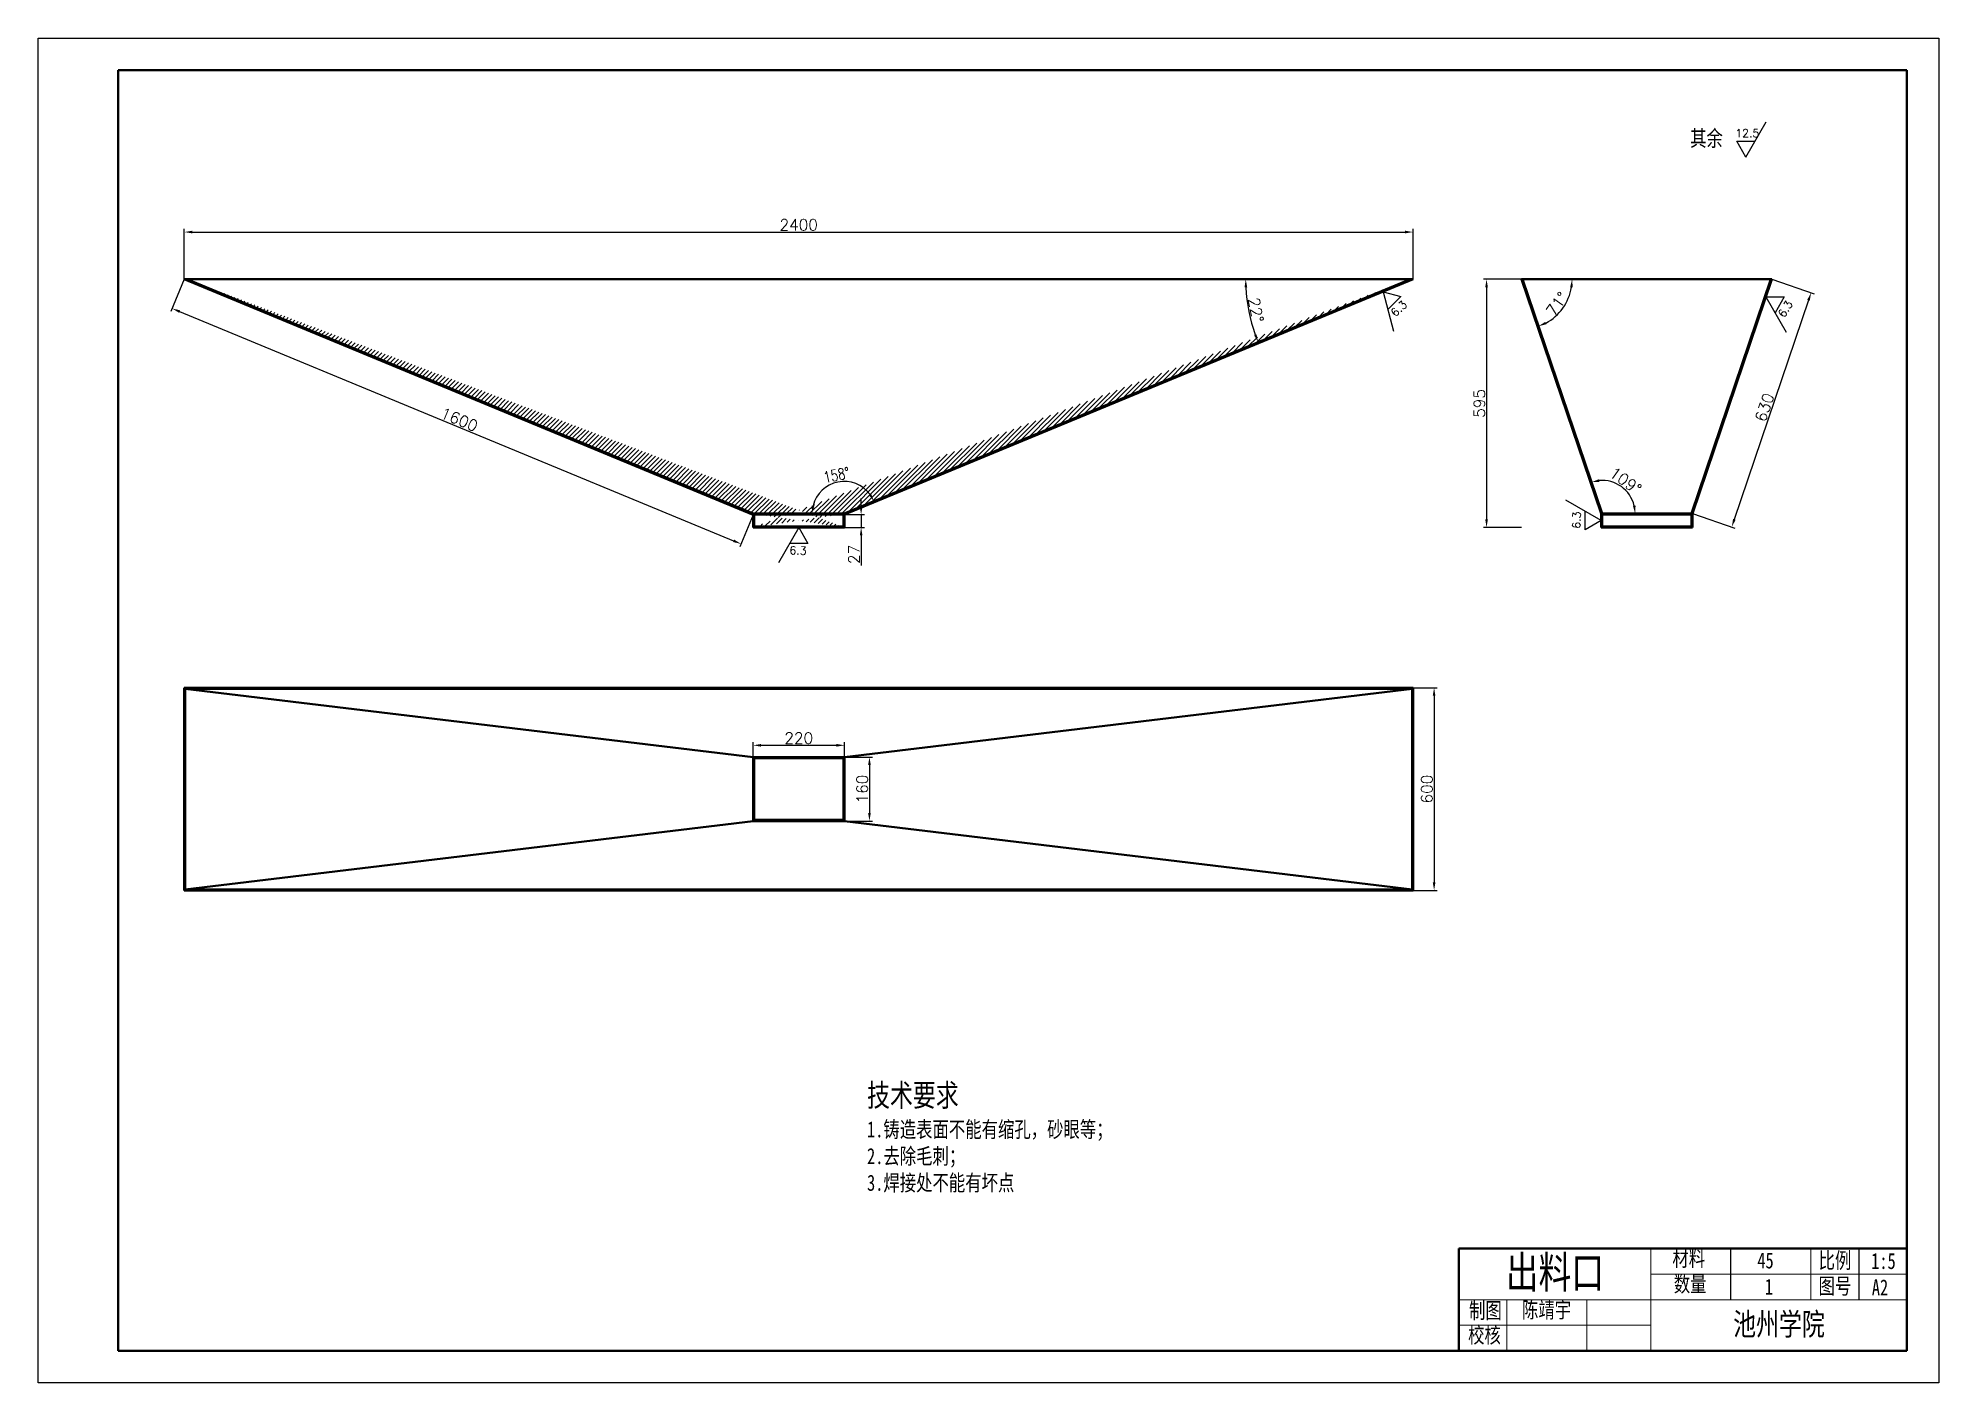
# Model space of a CAD drawing. Header units: millimetres. Extents: x 993 to 1587, y 424 to 844.
import ezdxf

# ---------------------------------------------------------------- set-up
doc = ezdxf.new("R2010")
doc.units = ezdxf.units.MM
doc.linetypes.add('CENTER2', pattern=[28.575, 19.05, -3.175, 3.175, -3.175])
for name, color, linetype in [('biaozhu', 210, 'Continuous'), ('dim', 7, 'Continuous'), ('图层2', 50, 'CENTER2')]:
    doc.layers.add(name, color=color, linetype=linetype)
for name, color, linetype, lineweight in [('cushixian', 4, 'Continuous', 50), ('文字', 7, 'Continuous', 35), ('文字层', 7, 'Continuous', 25), ('标注层', 3, 'Continuous', 25), ('粗实线', 7, 'Continuous', 50), ('细实线', 5, 'Continuous', 20)]:
    doc.layers.add(name, color=color, linetype=linetype, lineweight=lineweight)
doc.styles.get("Standard").update_dxf_attribs({"font": 'txt', "bigfont": 'gbcbig.shx'})
doc.dimstyles.new('GB-3.5', dxfattribs={"dimtxt": 3.5, "dimasz": 2.5, "dimexe": 1, "dimexo": 0, "dimgap": 0.5, "dimtad": 1, "dimdec": 0, "dimdsep": 46, "dimtxsty": 'Standard', "dimcen": 0, "dimclrt": 7, "dimadec": 0, "dimazin": 2, "dimtfac": 1, "dimtdec": 0, "dimtmove": 0, "dimatfit": 3, "dimfxl": 1, "dimarcsym": 0})

# ---------------------------------------------------------------- blocks, each defined once
blk = doc.blocks.new('*D7')
at = {"layer": 'Defpoints', "color": 0, "transparency": 16777216}
for p in [(1422.79, 641.04), (1422.79, 577.76), (1429.34, 577.76)]:
    blk.add_point(p, dxfattribs=at)
at = {"layer": '标注层', "color": 0, "lineweight": -2, "transparency": 16777216}
for p, q in [((1422.79, 641.04), (1430.34, 641.04)), ((1429.34, 638.54), (1429.34, 580.26)), ((1422.79, 577.76), (1430.34, 577.76))]:
    blk.add_line(p, q, dxfattribs=at)
at = {"layer": '标注层', "color": 0, "transparency": 16777216}
for points in [[(1428.92, 638.54), (1429.75, 638.54), (1429.34, 641.04)], [(1428.92, 580.26), (1429.75, 580.26), (1429.34, 577.76)]]:
    blk.add_solid(points, dxfattribs=at)
at = {"layer": '标注层', "color": 7, "transparency": 16777216, "insert": (1427.09, 609.4), "char_height": 3.5, "attachment_point": 5, "rotation": 90}
blk.add_mtext('600', dxfattribs=at)
blk = doc.blocks.new('*D8')
at = {"layer": 'Defpoints', "color": 0, "transparency": 16777216}
for p in [(1422.79, 783.35), (1038.79, 768.6), (1422.79, 768.6)]:
    blk.add_point(p, dxfattribs=at)
at = {"layer": '标注层', "color": 0, "lineweight": -2, "transparency": 16777216}
for p, q in [((1038.79, 768.6), (1038.79, 784.35)), ((1422.79, 768.6), (1422.79, 784.35)), ((1041.29, 783.35), (1420.29, 783.35))]:
    blk.add_line(p, q, dxfattribs=at)
at = {"layer": '标注层', "color": 0, "transparency": 16777216}
for points in [[(1041.29, 783.77), (1041.29, 782.94), (1038.79, 783.35)], [(1420.29, 783.77), (1420.29, 782.94), (1422.79, 783.35)]]:
    blk.add_solid(points, dxfattribs=at)
at = {"layer": '标注层', "color": 7, "transparency": 16777216, "insert": (1230.79, 785.6), "char_height": 3.5, "attachment_point": 5}
blk.add_mtext('2400', dxfattribs=at)
blk = doc.blocks.new('*D9')
at = {"layer": 'Defpoints', "color": 0, "transparency": 16777216}
for p in [(1038.79, 768.6), (1216.52, 695.09), (1212.75, 685.98)]:
    blk.add_point(p, dxfattribs=at)
at = {"layer": '标注层', "color": 0, "lineweight": -2, "transparency": 16777216}
for p, q in [((1038.79, 768.6), (1034.64, 758.56)), ((1037.33, 758.52), (1210.44, 686.93)), ((1216.52, 695.09), (1212.37, 685.05))]:
    blk.add_line(p, q, dxfattribs=at)
at = {"layer": '标注层', "color": 0, "transparency": 16777216}
for points in [[(1037.49, 758.91), (1037.17, 758.14), (1035.02, 759.48)], [(1210.6, 687.32), (1210.28, 686.55), (1212.75, 685.98)]]:
    blk.add_solid(points, dxfattribs=at)
at = {"layer": '标注层', "color": 7, "transparency": 16777216, "insert": (1124.74, 724.81), "char_height": 3.5, "attachment_point": 5, "rotation": 337.53194}
blk.add_mtext('1600', dxfattribs=at)
blk = doc.blocks.new('*D10')
at = {"layer": 'Defpoints', "color": 0, "transparency": 16777216}
for p in [(1245.07, 695.1), (1245.07, 691.1), (1250.3, 691.1)]:
    blk.add_point(p, dxfattribs=at)
at = {"layer": '标注层', "color": 0, "lineweight": -2, "transparency": 16777216}
for p, q in [((1245.07, 695.1), (1251.3, 695.1)), ((1250.3, 697.6), (1250.3, 700.1)), ((1250.3, 695.1), (1250.3, 691.1)), ((1245.07, 691.1), (1251.3, 691.1)), ((1250.3, 688.6), (1250.3, 679.27))]:
    blk.add_line(p, q, dxfattribs=at)
at = {"layer": '标注层', "color": 0, "transparency": 16777216}
for points in [[(1249.88, 697.6), (1250.72, 697.6), (1250.3, 695.1)], [(1249.88, 688.6), (1250.72, 688.6), (1250.3, 691.1)]]:
    blk.add_solid(points, dxfattribs=at)
at = {"layer": '标注层', "color": 7, "transparency": 16777216, "insert": (1248.05, 682.68), "char_height": 3.5, "attachment_point": 5, "rotation": 90}
blk.add_mtext('27', dxfattribs=at)
blk = doc.blocks.new('*D11')
at = {"layer": 'Defpoints', "color": 0, "transparency": 16777216}
for p in [(1038.79, 768.6), (1421.95, 768.6), (1422.79, 768.6), (1370.9, 761.88), (1245.01, 695.42)]:
    blk.add_point(p, dxfattribs=at)
at = {"layer": '标注层', "color": 0, "lineweight": -2, "transparency": 16777216}
blk.add_arc((1421.95, 768.6), 51.49, 182.7823, 199.68577, dxfattribs=at)
at = {"layer": '标注层', "color": 0, "transparency": 16777216}
for points in [[(1370.11, 766.09), (1370.94, 766.11), (1370.47, 768.6)], [(1373.86, 751.4), (1373.09, 751.1), (1374.37, 748.92)]]:
    blk.add_solid(points, dxfattribs=at)
at = {"layer": '标注层', "color": 7, "transparency": 16777216, "insert": (1373.66, 759), "char_height": 3.5, "attachment_point": 5, "rotation": 281.23403}
blk.add_mtext('22°', dxfattribs=at)
blk = doc.blocks.new('*D12')
at = {"layer": 'Defpoints', "color": 0, "transparency": 16777216}
for p in [(1456.99, 768.6), (1456.99, 768.6), (1534.51, 768.6), (1467.44, 757.19), (1481.81, 695.42)]:
    blk.add_point(p, dxfattribs=at)
at = {"layer": '标注层', "color": 0, "lineweight": -2, "transparency": 16777216}
blk.add_arc((1456.99, 768.6), 15.47, 298.00603, 350.72811, dxfattribs=at)
at = {"layer": '标注层', "color": 0, "transparency": 16777216}
for points in [[(1471.84, 766.14), (1472.67, 766.07), (1472.46, 768.6)], [(1464.42, 754.56), (1464.09, 755.32), (1461.96, 753.95)]]:
    blk.add_solid(points, dxfattribs=at)
at = {"layer": '标注层', "color": 7, "transparency": 16777216, "insert": (1467.74, 760.9), "char_height": 3.5, "attachment_point": 5, "rotation": 54.36707}
blk.add_mtext('71°', dxfattribs=at)
blk = doc.blocks.new('*D13')
at = {"layer": 'Defpoints', "color": 0, "transparency": 16777216}
for p in [(1456.99, 768.6), (1490.17, 701.55), (1481.81, 695.42), (1481.81, 695.42), (1509.73, 695.42)]:
    blk.add_point(p, dxfattribs=at)
at = {"layer": '标注层', "color": 0, "lineweight": -2, "transparency": 16777216}
blk.add_arc((1481.81, 695.42), 10.37, 13.85552, 94.8822, dxfattribs=at)
at = {"layer": '标注层', "color": 0, "transparency": 16777216}
for points in [[(1481.02, 705.34), (1480.84, 706.15), (1478.48, 705.23)], [(1492.29, 697.95), (1491.46, 697.85), (1492.18, 695.42)]]:
    blk.add_solid(points, dxfattribs=at)
at = {"layer": '标注层', "color": 7, "transparency": 16777216, "insert": (1489.16, 705.67), "char_height": 3.5, "attachment_point": 5, "rotation": 324.36886}
blk.add_mtext('109°', dxfattribs=at)
blk = doc.blocks.new('*D14')
at = {"layer": 'Defpoints', "color": 0, "transparency": 16777216}
for p in [(1534.83, 768.6), (1510.05, 695.42), (1522.35, 691.25)]:
    blk.add_point(p, dxfattribs=at)
at = {"layer": '标注层', "color": 0, "lineweight": -2, "transparency": 16777216}
for p, q in [((1534.83, 768.6), (1548.08, 764.11)), ((1546.33, 762.06), (1523.15, 693.62)), ((1510.05, 695.42), (1523.3, 690.93))]:
    blk.add_line(p, q, dxfattribs=at)
at = {"layer": '标注层', "color": 0, "transparency": 16777216}
for points in [[(1545.94, 762.19), (1546.73, 761.93), (1547.14, 764.43)], [(1522.76, 693.75), (1523.55, 693.49), (1522.35, 691.25)]]:
    blk.add_solid(points, dxfattribs=at)
at = {"layer": '标注层', "color": 7, "transparency": 16777216, "insert": (1532.61, 728.56), "char_height": 3.5, "attachment_point": 5, "rotation": 71.2878}
blk.add_mtext('630', dxfattribs=at)
blk = doc.blocks.new('*D15')
at = {"layer": 'Defpoints', "color": 0, "transparency": 16777216}
for p in [(1456.67, 768.6), (1445.73, 691.09), (1456.67, 691.09)]:
    blk.add_point(p, dxfattribs=at)
at = {"layer": '标注层', "color": 0, "lineweight": -2, "transparency": 16777216}
for p, q in [((1456.67, 768.6), (1444.73, 768.6)), ((1445.73, 766.1), (1445.73, 693.59)), ((1456.67, 691.09), (1444.73, 691.09))]:
    blk.add_line(p, q, dxfattribs=at)
at = {"layer": '标注层', "color": 0, "transparency": 16777216}
for points in [[(1445.31, 766.1), (1446.14, 766.1), (1445.73, 768.6)], [(1445.31, 693.59), (1446.14, 693.59), (1445.73, 691.09)]]:
    blk.add_solid(points, dxfattribs=at)
at = {"layer": '标注层', "color": 7, "transparency": 16777216, "insert": (1443.48, 729.84), "char_height": 3.5, "attachment_point": 5, "rotation": 90}
blk.add_mtext('595', dxfattribs=at)
blk = doc.blocks.new('*D16')
at = {"layer": 'Defpoints', "color": 0, "transparency": 16777216}
for p in [(1216.53, 619.4), (1245.07, 623.07), (1245.07, 619.4)]:
    blk.add_point(p, dxfattribs=at)
at = {"layer": '标注层', "color": 0, "lineweight": -2, "transparency": 16777216}
for p, q in [((1216.53, 619.4), (1216.53, 624.07)), ((1245.07, 619.4), (1245.07, 624.07)), ((1219.03, 623.07), (1242.57, 623.07))]:
    blk.add_line(p, q, dxfattribs=at)
at = {"layer": '标注层', "color": 0, "transparency": 16777216}
for points in [[(1219.03, 623.49), (1219.03, 622.65), (1216.53, 623.07)], [(1242.57, 623.49), (1242.57, 622.65), (1245.07, 623.07)]]:
    blk.add_solid(points, dxfattribs=at)
at = {"layer": '标注层', "color": 7, "transparency": 16777216, "insert": (1230.8, 625.32), "char_height": 3.5, "attachment_point": 5}
blk.add_mtext('220', dxfattribs=at)
blk = doc.blocks.new('*D17')
at = {"layer": 'Defpoints', "color": 0, "transparency": 16777216}
for p in [(1245.07, 619.4), (1245.07, 599.4), (1252.9, 599.4)]:
    blk.add_point(p, dxfattribs=at)
at = {"layer": '标注层', "color": 0, "lineweight": -2, "transparency": 16777216}
for p, q in [((1245.07, 619.4), (1253.9, 619.4)), ((1252.9, 616.9), (1252.9, 601.9)), ((1245.07, 599.4), (1253.9, 599.4))]:
    blk.add_line(p, q, dxfattribs=at)
at = {"layer": '标注层', "color": 0, "transparency": 16777216}
for points in [[(1252.48, 616.9), (1253.31, 616.9), (1252.9, 619.4)], [(1252.48, 601.9), (1253.31, 601.9), (1252.9, 599.4)]]:
    blk.add_solid(points, dxfattribs=at)
at = {"layer": '标注层', "color": 7, "transparency": 16777216, "insert": (1250.65, 609.4), "char_height": 3.5, "attachment_point": 5, "rotation": 90}
blk.add_mtext('160', dxfattribs=at)

msp = doc.modelspace()

# ---------------------------------------------------------------- hatches: boundary and pattern name
at = {"layer": '细实线'}
h = msp.add_hatch(dxfattribs=at)
h.set_pattern_fill('ANSI31', color=256, scale=0.32, style=0)
h.set_pattern_definition([(45, (1038.7905, 691.0938), (-0.7184205, 0.7184205), [])])
h.paths.add_polyline_path([(1216.84, 695.09), (1216.84, 691.41), (1244.75, 691.42), (1244.75, 695.1)], flags=16)
edge = h.paths.add_edge_path()
edge.add_line((1039.63, 768.6), (1216.58, 695.41))
edge.add_line((1038.79, 768.6), (1216.52, 695.09))
edge.add_line((1216.52, 695.09), (1216.52, 691.09))
edge.add_line((1245.01, 695.42), (1216.58, 695.41))
edge.add_line((1245.07, 691.1), (1216.52, 691.09))
edge.add_line((1421.95, 768.6), (1245.01, 695.42))
edge.add_line((1422.79, 768.6), (1245.07, 695.1))
edge.add_line((1245.07, 695.1), (1245.07, 691.1))
h = msp.add_hatch(dxfattribs=at)
h.set_pattern_fill('ANSI31', color=256, scale=0.32, style=0)
h.paths.add_polyline_path([(1456.99, 768.6), (1456.67, 768.6), (1481.49, 695.42), (1481.49, 691.09), (1510.05, 691.1), (1510.05, 695.42), (1534.83, 768.6), (1534.51, 768.6), (1509.73, 695.42), (1481.81, 695.42)])
h.paths.add_polyline_path([(1481.81, 695.09), (1509.73, 695.1), (1509.73, 691.42), (1481.81, 691.41)], flags=16)
h = msp.add_hatch(dxfattribs=at)
h.set_pattern_fill('ANSI31', color=256, scale=0.32, style=0)
h.paths.add_polyline_path([(1510.05, 695.42), (1481.49, 695.42), (1481.49, 691.09), (1510.05, 691.1)])
h.paths.add_polyline_path([(1481.81, 695.09), (1509.73, 695.1), (1509.73, 691.42), (1481.81, 691.41)], flags=16)
h = msp.add_hatch(dxfattribs=at)
h.set_pattern_fill('ANSI31', color=256, scale=0.32, style=0)
h.paths.add_polyline_path([(1039.11, 641.04), (1038.79, 641.04), (1038.79, 577.76), (1039.11, 577.76)])
h = msp.add_hatch(dxfattribs=at)
h.set_pattern_fill('ANSI31', color=256, scale=0.32, style=0)
h.paths.add_polyline_path([(1422.79, 641.04), (1039.11, 641.04), (1039.11, 640.72), (1422.47, 640.72), (1422.47, 578.08), (1039.11, 578.08), (1039.11, 577.76), (1422.79, 577.76)])
h = msp.add_hatch(dxfattribs=at)
h.set_pattern_fill('ANSI31', color=256, scale=0.32, style=0)
h.paths.add_polyline_path([(1245.07, 619.4), (1235.07, 619.4), (1216.53, 619.4), (1216.53, 599.4), (1245.07, 599.4)])
h.paths.add_polyline_path([(1216.85, 619.08), (1244.75, 619.08), (1244.75, 599.76), (1216.85, 599.76)], flags=16)

# ---------------------------------------------------------------- linework, layer by layer
at = {"layer": 'biaozhu', "color": 0, "lineweight": -3}
for p, q in [((1522.1, 449.94), (1522.1, 465.94)), ((1562.1, 465.94), (1562.1, 449.94))]:
    msp.add_line(p, q, dxfattribs=at)
at = {"layer": '图层2', "color": 3, "linetype": 'ByBlock', "lineweight": -3}
for p, q in [((1526.78, 806.76), (1533.13, 817.76)), ((1526.78, 806.76), (1523.89, 811.76)), ((1523.89, 811.76), (1529.67, 811.76)), ((1413.42, 764.72), (1416.7, 752.45)), ((1413.42, 764.72), (1418.99, 763.22)), ((1418.99, 763.22), (1414.91, 759.14)), ((1532.98, 763.13), (1539.33, 752.13)), ((1532.98, 763.13), (1538.76, 763.13)), ((1538.76, 763.13), (1535.87, 758.13)), ((1481.49, 693.26), (1470.49, 699.61)), ((1476.49, 690.37), (1476.49, 696.14)), ((1230.8, 691.1), (1224.45, 680.1)), ((1230.8, 691.1), (1233.68, 686.1)), ((1481.49, 693.26), (1476.49, 690.37)), ((1233.68, 686.1), (1227.91, 686.1))]:
    msp.add_line(p, q, dxfattribs=at)
at = {"layer": '标注层'}
for p, q in [((1401.69, 641.04), (1419.8, 641.04)), ((1401.69, 577.76), (1419.8, 577.76))]:
    msp.add_line(p, q, dxfattribs=at)
msp.add_lwpolyline([(993.1, 843.94), (1587.1, 843.94), (1587.1, 423.94), (993.1, 423.94)], close=True, dxfattribs=at)
msp.add_arc((1245.01, 695.42), 10.06, 36.74683, 165.73221, dxfattribs=at)
for points in [[(1253.43, 701.64), (1252.71, 701.23), (1254.3, 699.26)], [(1235.68, 697.85), (1234.85, 697.95), (1234.95, 695.42)]]:
    msp.add_solid(points, dxfattribs=at)
at = {"layer": '粗实线'}
for p, q in [((1577.1, 833.94), (1018.1, 833.94)), ((1018.1, 833.94), (1018.1, 433.94)), ((1577.1, 833.94), (1577.1, 433.94)), ((1038.79, 768.6), (1216.52, 695.09)), ((1038.79, 768.6), (1422.79, 768.6)), ((1039.63, 768.6), (1216.58, 695.41)), ((1421.95, 768.6), (1245.01, 695.42)), ((1422.79, 768.6), (1245.07, 695.1)), ((1456.67, 768.6), (1481.49, 695.42)), ((1456.99, 768.6), (1456.67, 768.6)), ((1456.99, 768.6), (1481.81, 695.42)), ((1456.99, 768.6), (1534.51, 768.6)), ((1534.51, 768.6), (1509.73, 695.42)), ((1534.83, 768.6), (1510.05, 695.42)), ((1534.51, 768.6), (1534.83, 768.6)), ((1216.52, 695.09), (1216.52, 691.09)), ((1245.01, 695.42), (1216.58, 695.41)), ((1244.75, 695.1), (1216.84, 695.09)), ((1216.84, 695.09), (1216.84, 691.41)), ((1244.75, 695.1), (1244.75, 691.42)), ((1245.07, 695.1), (1245.07, 691.1)), ((1481.49, 695.42), (1481.49, 691.09)), ((1509.73, 695.42), (1481.81, 695.42)), ((1509.73, 695.1), (1481.81, 695.09)), ((1481.81, 695.09), (1481.81, 691.41)), ((1509.73, 695.1), (1509.73, 691.42)), ((1510.05, 695.42), (1510.05, 691.1)), ((1245.07, 691.1), (1216.52, 691.09)), ((1244.75, 691.42), (1216.84, 691.41)), ((1510.05, 691.1), (1481.49, 691.09)), ((1509.73, 691.42), (1481.81, 691.41)), ((1038.79, 577.76), (1038.79, 641.04)), ((1039.11, 640.72), (1216.53, 619.4)), ((1039.11, 640.72), (1039.11, 578.08)), ((1422.47, 640.72), (1039.11, 640.72)), ((1245.07, 619.4), (1422.47, 640.72)), ((1422.47, 578.08), (1422.47, 640.72)), ((1422.79, 641.04), (1422.79, 577.76)), ((1216.53, 599.4), (1216.53, 619.4)), ((1216.53, 619.4), (1235.07, 619.4)), ((1216.85, 619.08), (1216.85, 599.76)), ((1216.85, 619.08), (1244.75, 619.08)), ((1235.07, 619.4), (1245.07, 619.4)), ((1244.75, 599.76), (1244.75, 619.08)), ((1245.07, 619.4), (1245.07, 599.4)), ((1039.11, 578.08), (1216.53, 599.4)), ((1245.07, 599.4), (1216.53, 599.4)), ((1216.85, 599.76), (1244.75, 599.76)), ((1245.07, 599.4), (1422.47, 578.08)), ((1422.79, 577.76), (1038.79, 577.76)), ((1039.11, 578.08), (1422.47, 578.08)), ((1577.1, 433.94), (1018.1, 433.94))]:
    msp.add_line(p, q, dxfattribs=at)
at = {"layer": '粗实线', "lineweight": 50}
msp.add_line((1038.79, 641.04), (1422.79, 641.04), dxfattribs=at)
at = {"layer": '粗实线', "color": 0, "lineweight": 50}
for p, q in [((1437.1, 433.94), (1437.1, 465.94)), ((1437.1, 465.94), (1577.1, 465.94))]:
    msp.add_line(p, q, dxfattribs=at)
at = {"layer": '细实线', "color": 0}
for p, q in [((1497.1, 433.94), (1497.1, 465.94)), ((1547.1, 449.94), (1547.1, 465.94)), ((1577.1, 457.94), (1497.1, 457.94)), ((1577.1, 449.94), (1437.1, 449.94)), ((1452.1, 433.94), (1452.1, 449.94)), ((1477.1, 433.94), (1477.1, 449.94)), ((1437.1, 441.94), (1497.1, 441.94))]:
    msp.add_line(p, q, dxfattribs=at)

# ---------------------------------------------------------------- texts
at = {"color": 0, "char_height": 5, "width": 15, "attachment_point": 5}
for s, insert in [('{\\fSimSun|b0|i0|c134|p2;\\W0.75;比例}', (1554.6, 461.94)), ('{\\fSimSun|b0|i0|c134|p2;\\W0.75;图号}', (1554.6, 453.94))]:
    msp.add_mtext(s, dxfattribs=dict(at, insert=insert))
at = {"layer": 'cushixian', "color": 3, "lineweight": -3, "ltscale": 0.1, "insert": (1509.34, 815.15), "char_height": 5, "width": 14.2113, "attachment_point": 1}
msp.add_mtext('{\\fSimSun|b0|i0|c134|p2;\\W0.75;其余}', dxfattribs=at)
at = {"layer": 'cushixian', "color": 0, "lineweight": -3, "ltscale": 0.1, "insert": (1467.1, 457.94), "char_height": 10, "width": 60, "attachment_point": 5}
msp.add_mtext('{\\fSimSun|b0|i0|c134|p2;\\W0.75;出料口}', dxfattribs=at)
at = {"layer": 'dim', "char_height": 5, "attachment_point": 1}
for s, insert in [('{\\fSimSun|b0|i0|c134|p2;\\W0.75;45}', (1530.34, 464.71)), ('{\\fSimSun|b0|i0|c134|p2;\\W0.75;1:5}', (1565.92, 464.52)), ('{\\fSimSun|b0|i0|c134|p2;\\W0.75;1}', (1532.7, 456.47)), ('{\\fSimSun|b0|i0|c134|p2;\\W0.75;A2}', (1566.12, 456.27)), ('{\\fSimSun|b0|i0|c134|p2;\\W0.75;陈靖宇}', (1456.8, 449.28))]:
    msp.add_mtext_dynamic_manual_height_columns(s, width=25, gutter_width=1, heights=[0], dxfattribs=dict(at, insert=insert))
at = {"layer": '图层2', "color": 3, "linetype": 'ByBlock', "lineweight": -3, "insert": (1523.46, 815.49), "char_height": 2.5, "width": 29.7869, "attachment_point": 1}
msp.add_mtext('12.5', dxfattribs=at)
at = {"layer": '图层2', "color": 3, "linetype": 'ByBlock', "lineweight": -3, "char_height": 2.5, "width": 29.7869, "attachment_point": 1}
for insert, rotation in [((1415.54, 758.56), 42.92337), ((1536.63, 757.73), 57.94983), ((1472.49, 690.76), 87.94983), ((1227.95, 685.24), 357.94983)]:
    msp.add_mtext('6.3', dxfattribs=dict(at, insert=insert, rotation=rotation))
at = {"layer": '图层2', "color": 0, "linetype": 'ByBlock', "lineweight": -3, "insert": (1537.1, 441.94), "char_height": 7, "width": 80.0019, "attachment_point": 5}
msp.add_mtext('{\\fSimSun|b0|i0|c134|p2;\\W0.75;池州学院}', dxfattribs=at)
at = {"layer": '文字', "color": 0, "char_height": 5, "attachment_point": 1}
for s, insert, width in [('{\\fSimSun|b0|i0|c134|p2;\\W0.75;材料}', (1503.79, 465.41), 15), ('{\\fSimSun|b0|i0|c134|p2;\\W0.75;数量}', (1504.24, 457.38), 15), ('{\\fSimSun|b0|i0|c134|p2;\\W0.75;制图}', (1440.26, 449.08), 13.9904), ('{\\fSimSun|b0|i0|c134|p2;\\W0.75;校核}', (1439.97, 441.45), 14.2769)]:
    msp.add_mtext(s, dxfattribs=dict(at, insert=insert, width=width))
at = {"layer": '文字层', "insert": (1252.15, 517.3), "char_height": 5, "width": 123.0626, "attachment_point": 1}
msp.add_mtext('{\\fSimSun|b0|i0|c134|p2;\\H1.4x;\\W0.75;技术要求\\P\\H0.7143x;1.铸造表面不能有缩孔，砂眼等；\\P2.去除毛刺；\\P3.焊接处不能有坏点}', dxfattribs=at)
at = {"layer": '标注层', "color": 7, "insert": (1242.61, 707.49), "char_height": 3.5, "attachment_point": 5, "rotation": 11.23952}
msp.add_mtext('{\\W0.75;158°}', dxfattribs=at)

# ---------------------------------------------------------------- dimensions: what is measured, and where the dimension line sits
at = {"layer": '标注层'}
for base, p1, p2, text, picture, middle in [((1422.79, 783.35), (1038.79, 768.6), (1422.79, 768.6), '2400', '*D8', (1230.79, 785.6)), ((1245.07, 623.07), (1216.53, 619.4), (1245.07, 619.4), '220', '*D16', (1230.8, 625.32))]:
    dim = msp.add_linear_dim(base=base, p1=p1, p2=p2, text=text, dimstyle='GB-3.5', dxfattribs=at)
    dim.commit()
    dim.dimension.update_dxf_attribs({"geometry": picture, "text_midpoint": middle})
for p1, p2, distance, text, picture, middle in [((1038.79, 768.6), (1216.52, 695.09), -9.87, '1600', '*D9', (1124.74, 724.81)), ((1534.83, 768.6), (1510.05, 695.42), 12.99, '630', '*D14', (1532.61, 728.56))]:
    dim = msp.add_aligned_dim(p1=p1, p2=p2, distance=distance, text=text, dimstyle='GB-3.5', dxfattribs=at)
    dim.commit()
    dim.dimension.update_dxf_attribs({"geometry": picture, "text_midpoint": middle})
for base, line1, line2, picture, middle in [((1370.9, 761.88), ((1038.79, 768.6), (1422.79, 768.6)), ((1421.95, 768.6), (1245.01, 695.42)), '*D11', (1373.66, 759)), ((1467.44, 757.19), ((1456.99, 768.6), (1534.51, 768.6)), ((1456.99, 768.6), (1481.81, 695.42)), '*D12', (1467.74, 760.9)), ((1490.17, 701.55), ((1509.73, 695.42), (1481.81, 695.42)), ((1456.99, 768.6), (1481.81, 695.42)), '*D13', (1489.16, 705.67))]:
    dim = msp.add_angular_dim_2l(base=base, line1=line1, line2=line2, dimstyle='GB-3.5', dxfattribs=at)
    dim.commit()
    dim.dimension.update_dxf_attribs({"geometry": picture, "text_midpoint": middle})
for base, p1, p2, text, picture, middle in [((1445.73, 691.09), (1456.67, 768.6), (1456.67, 691.09), '595', '*D15', (1443.48, 729.84)), ((1250.3, 691.1), (1245.07, 695.1), (1245.07, 691.1), '27', '*D10', (1248.05, 682.68)), ((1429.34, 577.76), (1422.79, 641.04), (1422.79, 577.76), '600', '*D7', (1427.09, 609.4)), ((1252.9, 599.4), (1245.07, 619.4), (1245.07, 599.4), '160', '*D17', (1250.65, 609.4))]:
    dim = msp.add_linear_dim(base=base, p1=p1, p2=p2, angle=90, text=text, dimstyle='GB-3.5', dxfattribs=at)
    dim.commit()
    dim.dimension.update_dxf_attribs({"geometry": picture, "text_midpoint": middle})

doc.saveas('drawing.dxf')
